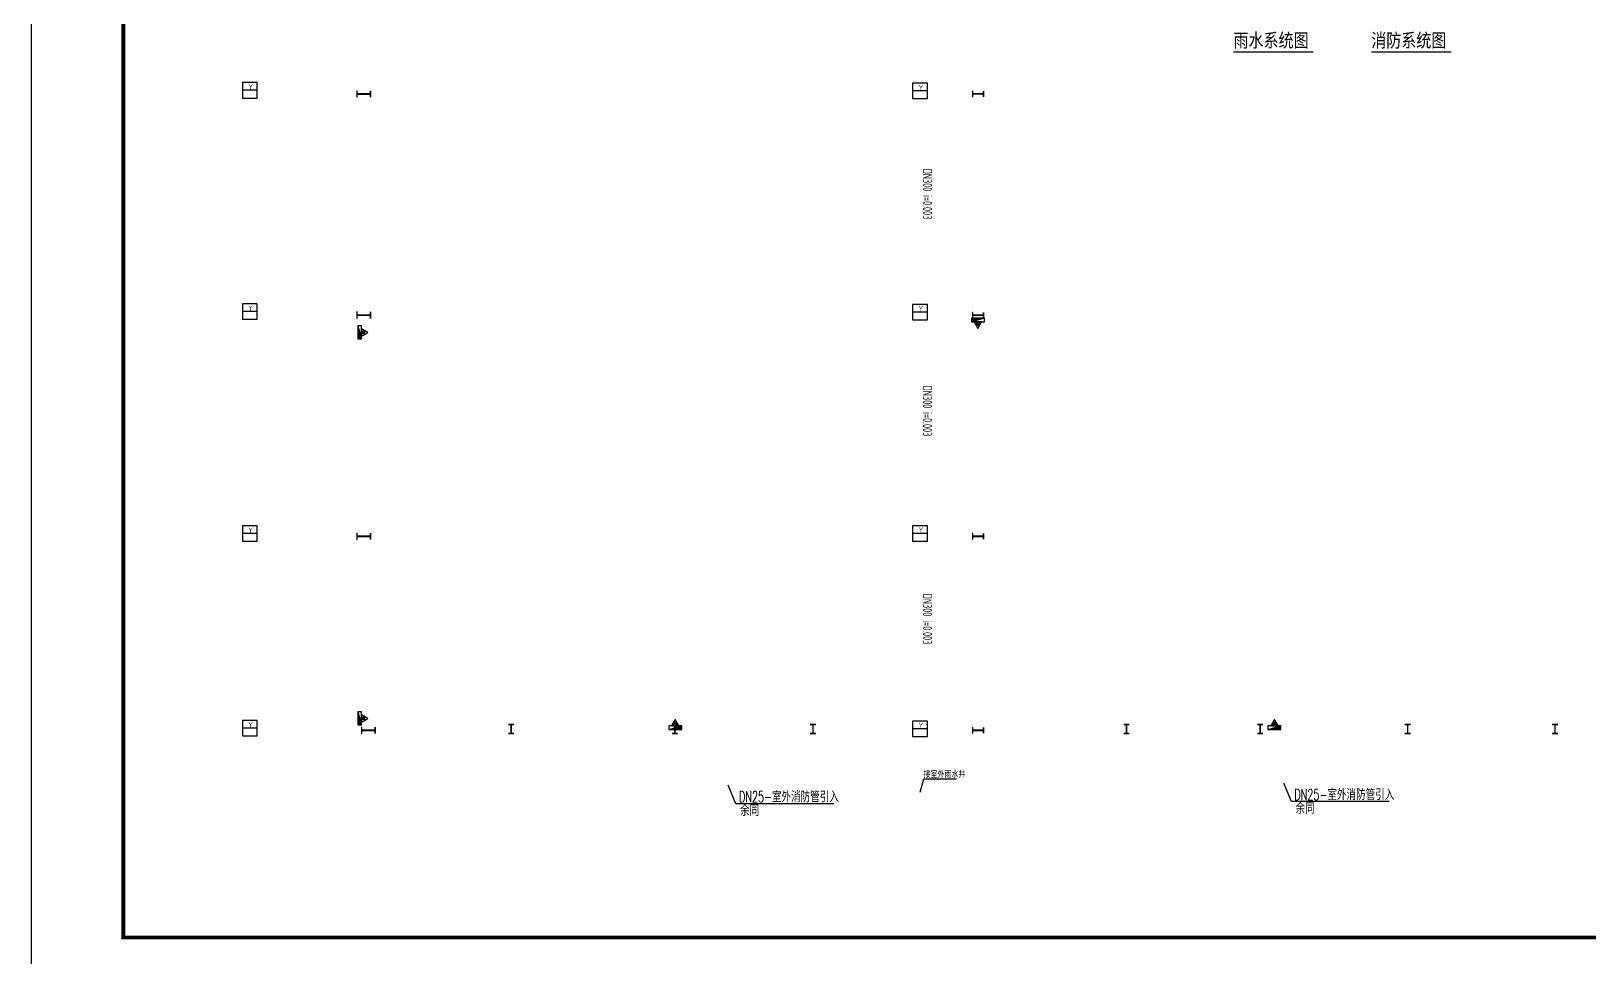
# Model space of a CAD drawing. Extents: x 69728788 to 150676229, y 20333219 to 43663798.
# Drawn here: x 75219157 to 75303655, y 20566116 to 20616334 of the extents above; entities that cross this region are included whole.
import ezdxf

# ---------------------------------------------------------------- set-up
doc = ezdxf.new("R2010")
doc.units = 0
doc.header["$LTSCALE"] = 1000
doc.header["$MEASUREMENT"] = 0
doc.layers.get('0').update_dxf_attribs({"linetype": 'CONTINUOUS'})
for name, color, linetype in [('0-排水标注', 7, 'CONTINUOUS'), ('DIM_消防', 3, 'CONTINUOUS'), ('EQUIP_消火栓', 7, 'CONTINUOUS'), ('EQUIP_消防', 7, 'CONTINUOUS'), ('PUB_TEXT', 7, 'CONTINUOUS'), ('PUB_TITLE', 4, 'CONTINUOUS'), ('TEXT_雨水', 7, 'CONTINUOUS'), ('TWT_DIM', 3, 'CONTINUOUS'), ('TWT_TEXT', 7, 'CONTINUOUS'), ('VPIPE-消防', 1, 'TG_XH'), ('钢柱', 3, 'CONTINUOUS')]:
    doc.layers.add(name, color=color, linetype=linetype)
doc.layers.add('TT', color=3, linetype='CONTINUOUS', lineweight=13)
doc.styles.add('-黑体', font='simhei.ttf')
doc.styles.add('_HZTXT', font='tssdeng.shx', dxfattribs={"width": 0.8, "bigfont": 'tssdchn.shx'})
doc.styles.add('_TWT_DIM', font='SIMPLEX', dxfattribs={"width": 0.8, "height": 3.5, "bigfont": 'HZTXT'})
doc.styles.add('_TWT_PIPETEXT', font='SIMPLEX', dxfattribs={"width": 0.8, "height": 3.5, "bigfont": 'HZTXT'})
doc.styles.add('TG_LINETYPE', font='SIMPLEX', dxfattribs={"width": 0.8, "height": 3, "bigfont": 'HZTXT'})
doc.styles.add('WW', font='gbenor.shx', dxfattribs={"width": 0.75, "bigfont": 'gbcbig.shx'})
doc.linetypes.add('TG_XH', pattern='A,2,-0.6,["XH",TG_LINETYPE,S=0.1,R=0,X=-0.52,Y=-0.15],0', length=2.6)

# ---------------------------------------------------------------- blocks, each defined once
blk = doc.blocks.new('$ATTACHMENT$00000214')
h = blk.add_hatch()
h.set_pattern_fill('ANSI31', color=256, scale=200, style=0)
h.set_pattern_definition([(45, (-38543.802, -6842.639), (-17.67767, 17.67767), [])])
h.paths.add_polyline_path([(-65, 2), (65, 2), (65, -128), (-65, -128)])
for points in [[(0, 172), (-198, -172), (198, -172)], [(-65, 2), (65, 2), (65, -128), (-65, -128)]]:
    blk.add_lwpolyline(points, close=True)
blk = doc.blocks.new('$TwtSys$00000434')
for p, q in [((-0.5, 0.5), (-0.5, -0.5)), ((-0.5, -0.5), (0.5, 0.5)), ((0.5, 0.5), (-0.5, 0.5)), ((0.5, -0.5), (0.5, 0.5)), ((-0.5, -0.5), (0.5, -0.5))]:
    blk.add_line(p, q)
blk.add_solid([(0.5, -0.5), (0.5, 0.5), (-0.5, -0.5)])
blk = doc.blocks.new('xhs')
at = {"layer": 'EQUIP_消火栓', "xscale": 700.0000000000026, "yscale": 200, "zscale": 700, "rotation": 359.9999949910357}
blk.add_blockref('$TwtSys$00000434', (4416311, -1410339), dxfattribs=at)
at = {"layer": 'EQUIP_消防'}
blk.add_blockref('$ATTACHMENT$00000214', (4416311, -1410067), dxfattribs=at)
blk = doc.blocks.new('sdfs')
at = {"layer": 'EQUIP_消火栓', "xscale": 700.0000000000026, "yscale": 200, "zscale": 700, "rotation": 359.999994991093}
blk.add_blockref('$TwtSys$00000434', (75292285, 20580598), dxfattribs=at)
at = {"layer": 'EQUIP_消防'}
blk.add_blockref('$ATTACHMENT$00000214', (75292285, 20580870), dxfattribs=at)

msp = doc.modelspace()

# ---------------------------------------------------------------- linework, layer by layer
for p, q in [((75231421.1, 20613125), (75230615.1, 20613125)), ((75267780.5, 20613089), (75266974.5, 20613089)), ((75231421.1, 20601122), (75230615.1, 20601122)), ((75267780.5, 20601089), (75266974.5, 20601089)), ((75231421.1, 20589079.5), (75230615.1, 20589079.5)), ((75267780.5, 20589089), (75266974.5, 20589089)), ((75231421.1, 20578529.1), (75230615.1, 20578529.1)), ((75267780.5, 20578490.9), (75266974.5, 20578490.9))]:
    msp.add_line(p, q)
for points in [[(75231421.1, 20613542.3), (75230615.1, 20613542.3), (75230615.1, 20612707.8), (75231421.1, 20612707.8)], [(75267780.5, 20613506.3), (75266974.5, 20613506.3), (75266974.5, 20612671.8), (75267780.5, 20612671.8)], [(75231421.1, 20601539.2), (75230615.1, 20601539.2), (75230615.1, 20600704.7), (75231421.1, 20600704.7)], [(75267780.5, 20601506.3), (75266974.5, 20601506.3), (75266974.5, 20600671.8), (75267780.5, 20600671.8)], [(75231421.1, 20589496.7), (75230615.1, 20589496.7), (75230615.1, 20588662.2), (75231421.1, 20588662.2)], [(75267780.5, 20589506.3), (75266974.5, 20589506.3), (75266974.5, 20588671.8), (75267780.5, 20588671.8)], [(75231421.1, 20578946.3), (75230615.1, 20578946.3), (75230615.1, 20578111.8), (75231421.1, 20578111.8)], [(75267780.5, 20578908.2), (75266974.5, 20578908.2), (75266974.5, 20578073.7), (75267780.5, 20578073.7)]]:
    msp.add_lwpolyline(points, close=True)
at = {"layer": 'DIM_消防', "color": 7, "linetype": 'ByBlock', "lineweight": -3}
for p, q in [((75257390, 20574423.7), (75256974.5, 20575424.8)), ((75287519.6, 20574541.3), (75287104, 20575542.3)), ((75262692.7, 20574423.7), (75257390, 20574423.7)), ((75292822.3, 20574541.3), (75287519.6, 20574541.3))]:
    msp.add_line(p, q, dxfattribs=at)
at = {"layer": 'PUB_TITLE'}
msp.add_lwpolyline([(75219157.4, 20565166.1), (75387357.4, 20565166.1), (75387357.4, 20683966.1), (75219157.4, 20683966.1)], close=True, dxfattribs=at)
at = {"layer": 'PUB_TITLE', "const_width": 200}
msp.add_lwpolyline([(75224157.4, 20567166.1), (75385357.4, 20567166.1), (75385357.4, 20681966.1), (75224157.4, 20681966.1)], close=True, dxfattribs=at)
at = {"layer": 'TWT_DIM', "const_width": 70}
for points in [[(75284378.7, 20615209.9), (75288717.1, 20615209.9)], [(75291848.7, 20615209.9), (75296187.1, 20615209.9)]]:
    msp.add_lwpolyline(points, dxfattribs=at)
at = {"layer": 'TWT_TEXT'}
for p, q in [((75267377.8, 20575056.5, 0), (75267575.1, 20575770.9, 0)), ((75267575.1, 20575770.9, 0), (75269360.8, 20575770.9, 0)), ((75267575.1, 20575770.9, 0), (75269360.8, 20575770.9, 0))]:
    msp.add_line(p, q, dxfattribs=at)
at = {"layer": '钢柱', "color": 253}
for points in [[(75236823.5, 20613104.3), (75236823.5, 20612754.3), (75236837.5, 20612754.3), (75236837.5, 20612924.3), (75237559.5, 20612924.3), (75237559.5, 20612754.3), (75237573.5, 20612754.3), (75237573.5, 20613104.3), (75237559.5, 20613104.3), (75237559.5, 20612934.3), (75236837.5, 20612934.3), (75236837.5, 20613104.3)], [(75270223.1, 20613079.3), (75270223.1, 20612779.3), (75270235.1, 20612779.3), (75270235.1, 20612925.3), (75270811.1, 20612925.3), (75270811.1, 20612779.3), (75270823.1, 20612779.3), (75270823.1, 20613079.3), (75270811.1, 20613079.3), (75270811.1, 20612933.3), (75270235.1, 20612933.3), (75270235.1, 20613079.3)], [(75236823.5, 20601104.3), (75236823.5, 20600754.3), (75236837.5, 20600754.3), (75236837.5, 20600924.3), (75237559.5, 20600924.3), (75237559.5, 20600754.3), (75237573.5, 20600754.3), (75237573.5, 20601104.3), (75237559.5, 20601104.3), (75237559.5, 20600934.3), (75236837.5, 20600934.3), (75236837.5, 20601104.3)], [(75270223.1, 20601079.3), (75270223.1, 20600779.3), (75270235.1, 20600779.3), (75270235.1, 20600925.3), (75270811.1, 20600925.3), (75270811.1, 20600779.3), (75270823.1, 20600779.3), (75270823.1, 20601079.3), (75270811.1, 20601079.3), (75270811.1, 20600933.3), (75270235.1, 20600933.3), (75270235.1, 20601079.3)], [(75236823.5, 20589104.3), (75236823.5, 20588754.3), (75236837.5, 20588754.3), (75236837.5, 20588924.3), (75237559.5, 20588924.3), (75237559.5, 20588754.3), (75237573.5, 20588754.3), (75237573.5, 20589104.3), (75237559.5, 20589104.3), (75237559.5, 20588934.3), (75236837.5, 20588934.3), (75236837.5, 20589104.3)], [(75270223.1, 20589079.3), (75270223.1, 20588779.3), (75270235.1, 20588779.3), (75270235.1, 20588925.3), (75270811.1, 20588925.3), (75270811.1, 20588779.3), (75270823.1, 20588779.3), (75270823.1, 20589079.3), (75270811.1, 20589079.3), (75270811.1, 20588933.3), (75270235.1, 20588933.3), (75270235.1, 20589079.3)], [(75245048.1, 20578229.3), (75245348.1, 20578229.3), (75245348.1, 20578241.3), (75245203.1, 20578241.3), (75245203.1, 20578717.3), (75245348.1, 20578717.3), (75245348.1, 20578729.3), (75245048.1, 20578729.3), (75245048.1, 20578717.3), (75245193.1, 20578717.3), (75245193.1, 20578241.3), (75245048.1, 20578241.3)], [(75253923.1, 20578229.3), (75254223.1, 20578229.3), (75254223.1, 20578241.3), (75254078.1, 20578241.3), (75254078.1, 20578717.3), (75254223.1, 20578717.3), (75254223.1, 20578729.3), (75253923.1, 20578729.3), (75253923.1, 20578717.3), (75254068.1, 20578717.3), (75254068.1, 20578241.3), (75253923.1, 20578241.3)], [(75261423.1, 20578229.3), (75261723.1, 20578229.3), (75261723.1, 20578241.3), (75261578.1, 20578241.3), (75261578.1, 20578717.3), (75261723.1, 20578717.3), (75261723.1, 20578729.3), (75261423.1, 20578729.3), (75261423.1, 20578717.3), (75261568.1, 20578717.3), (75261568.1, 20578241.3), (75261423.1, 20578241.3)], [(75278422.7, 20578229.3), (75278722.7, 20578229.3), (75278722.7, 20578241.3), (75278577.7, 20578241.3), (75278577.7, 20578717.3), (75278722.7, 20578717.3), (75278722.7, 20578729.3), (75278422.7, 20578729.3), (75278422.7, 20578717.3), (75278567.7, 20578717.3), (75278567.7, 20578241.3), (75278422.7, 20578241.3)], [(75285673.1, 20578229.3), (75285973.1, 20578229.3), (75285973.1, 20578241.3), (75285828.1, 20578241.3), (75285828.1, 20578717.3), (75285973.1, 20578717.3), (75285973.1, 20578729.3), (75285673.1, 20578729.3), (75285673.1, 20578717.3), (75285818.1, 20578717.3), (75285818.1, 20578241.3), (75285673.1, 20578241.3)], [(75293673.1, 20578229.3), (75293973.1, 20578229.3), (75293973.1, 20578241.3), (75293828.1, 20578241.3), (75293828.1, 20578717.3), (75293973.1, 20578717.3), (75293973.1, 20578729.3), (75293673.1, 20578729.3), (75293673.1, 20578717.3), (75293818.1, 20578717.3), (75293818.1, 20578241.3), (75293673.1, 20578241.3)], [(75301673.1, 20578229.3), (75301973.1, 20578229.3), (75301973.1, 20578241.3), (75301828.1, 20578241.3), (75301828.1, 20578717.3), (75301973.1, 20578717.3), (75301973.1, 20578729.3), (75301673.1, 20578729.3), (75301673.1, 20578717.3), (75301818.1, 20578717.3), (75301818.1, 20578241.3), (75301673.1, 20578241.3)], [(75237073.5, 20578579.3), (75237073.5, 20578229.3), (75237087.5, 20578229.3), (75237087.5, 20578399.3), (75237809.5, 20578399.3), (75237809.5, 20578229.3), (75237823.5, 20578229.3), (75237823.5, 20578579.3), (75237809.5, 20578579.3), (75237809.5, 20578409.3), (75237087.5, 20578409.3), (75237087.5, 20578579.3)], [(75270223.1, 20578554.3), (75270223.1, 20578254.3), (75270235.1, 20578254.3), (75270235.1, 20578400.3), (75270811.1, 20578400.3), (75270811.1, 20578254.3), (75270823.1, 20578254.3), (75270823.1, 20578554.3), (75270811.1, 20578554.3), (75270811.1, 20578408.3), (75270235.1, 20578408.3), (75270235.1, 20578554.3)]]:
    msp.add_lwpolyline(points, close=True, dxfattribs=at)

# ---------------------------------------------------------------- block references
at = {"rotation": 180}
msp.add_blockref('sdfs', (150562802.7, 41181254.1), dxfattribs=at)
for p in [(-38186.6, -2044.1), (-5686.6, -2044.1)]:
    msp.add_blockref('sdfs', p)
at = {"layer": 'VPIPE-消防', "color": 253, "rotation": 270}
for p in [(76647312, 25016300.8), (76647312, 24995364.2)]:
    msp.add_blockref('xhs', p, dxfattribs=at)

# ---------------------------------------------------------------- texts
at = {"layer": '0-排水标注', "style": '_HZTXT', "width": 0.8}
for p in [(75230935.3, 20613154.7), (75267294.6, 20613118.7), (75230935.3, 20601151.6), (75267294.6, 20601118.7), (75230935.3, 20589109.1), (75267294.6, 20589118.7), (75230935.3, 20578558.7), (75267294.6, 20578520.6)]:
    msp.add_text('Y', height=300, rotation=0, dxfattribs=at).set_placement(p)
at = {"layer": 'DIM_消防', "color": 7, "linetype": 'ByBlock', "style": '_TWT_DIM', "width": 0.64}
for s, p in [('DN25-室外消防管引入', (75287678.6, 20574617.6)), ('DN25-室外消防管引入', (75257549, 20574500.1)), ('余同', (75257610.9, 20573757.5)), ('余同', (75287740.5, 20573875))]:
    msp.add_text(s, height=600, dxfattribs=at).set_placement(p)
at = {"layer": 'PUB_TEXT', "style": '-黑体', "width": 0.8}
for s, p in [('雨水系统图', (75284378.7, 20615463.8)), ('消防系统图', (75291848.7, 20615463.8))]:
    msp.add_text(s, height=746.84, dxfattribs=at).set_placement(p)
at = {"layer": 'TEXT_雨水', "style": '_TWT_PIPETEXT', "width": 0.8}
msp.add_text('接室外雨水井', height=350, dxfattribs=at).set_placement((75267566.2, 20575826.1, 0))
at = {"layer": 'TT', "style": 'WW', "width": 0.7}
for p in [(75267530.9, 20608873.6), (75267530.9, 20597103.4), (75267530.9, 20585815.3)]:
    msp.add_text('DN300 i=0.003', height=500, rotation=270, dxfattribs=at).set_placement(p)

doc.saveas('drawing.dxf')
